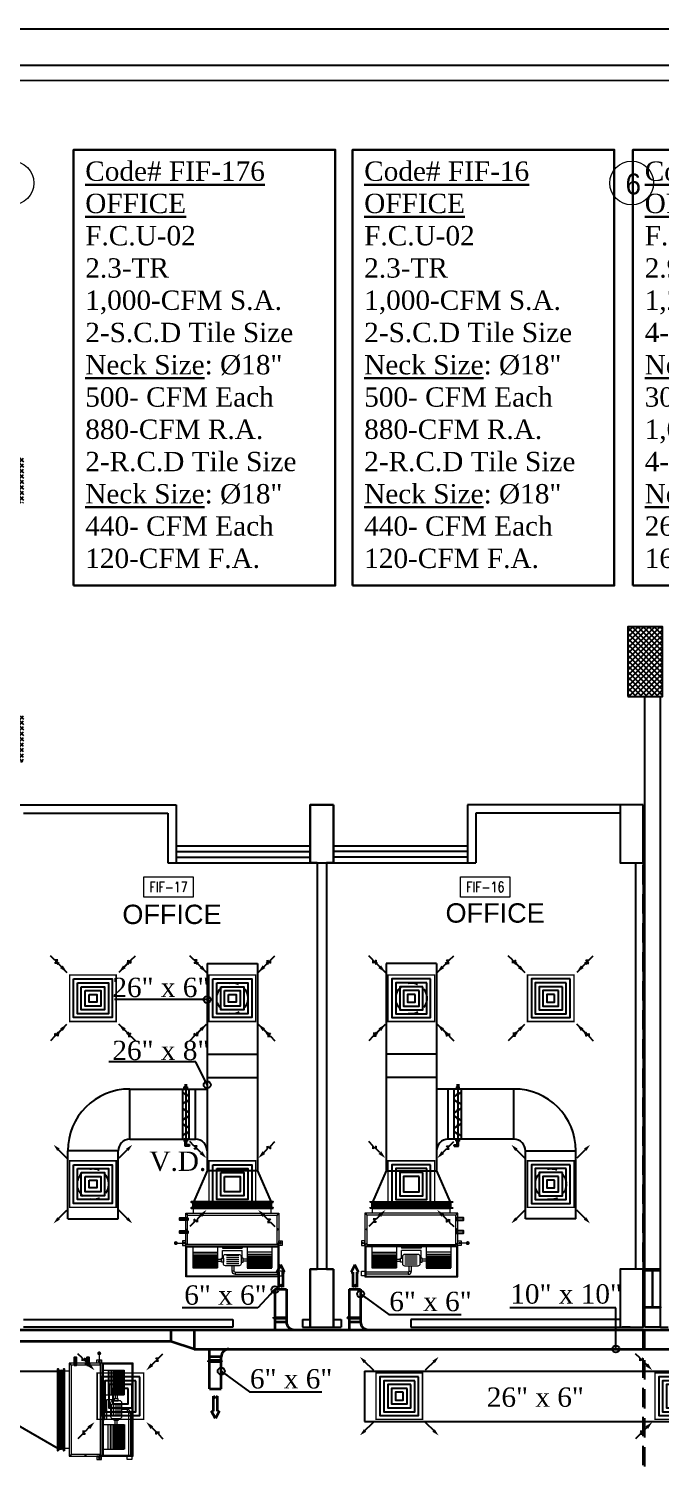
# Model space of a CAD drawing. Extents: x -432 to -365, y -145 to 173.
# Drawn here: x -398.6 to -390.44, y 74.01 to 92.53 of the extents above; entities that cross this region are included whole.
import ezdxf
from ezdxf.enums import TextEntityAlignment as Align

# ---------------------------------------------------------------- set-up
doc = ezdxf.new("R2010")
doc.units = 0
doc.header["$MEASUREMENT"] = 0
for name, pattern in [('DASHDOT', [1, 0.5, -0.25, 0, -0.25]), ('HIDDEN', [0.375, 0.25, -0.125]), ('HIDDEN-Z', [3, 2, -1])]:
    doc.linetypes.add(name, pattern=pattern)
for name, color, linetype in [('01_AC-EQUIP', 206, 'Continuous'), ('03_AC-S.DUCT', 5, 'Continuous'), ('12-AC-FL.CONN.', 2, 'Continuous'), ('A.C.VOLUM DAMPER', 2, 'Continuous'), ('COL', 2, 'Continuous'), ('COLHATCH', 5, 'Continuous'), ('column', 6, 'Continuous'), ('FASEL', 253, 'Continuous'), ('fram', 252, 'Continuous'), ('M-CH-WP-R', 40, 'HIDDEN-Z'), ('M-CH-WP-S', 142, 'Continuous'), ('M-DIFUSER', 195, 'Continuous'), ('M-DUCT-RA', 30, 'Continuous'), ('M-DUCT-SA', 5, 'Continuous'), ('M-EQBMNT', 21, 'Continuous'), ('Ties', 5, 'Continuous'), ('WALL', 4, 'Continuous'), ('WIN', 5, 'Continuous'), ('ZONE TEXT', 73, 'Continuous')]:
    doc.layers.add(name, color=color, linetype=linetype)
for name, color, linetype, lineweight in [('04-AC_F.A.DUCT', 4, 'Continuous', 35), ('A-SYMB-RMNU', 4, 'Continuous', 9), ('AC-TEXT', 15, 'Continuous', 30), ('AXIS-TXT', 171, 'Continuous', 20)]:
    doc.layers.add(name, color=color, linetype=linetype, lineweight=lineweight)
doc.styles.add('AC', font='romans.shx', dxfattribs={"height": 0.2})
doc.styles.add('ARABY', font='sosa.shx')
doc.styles.add('ROMANS-TITLE', font='ROMANS.shx', dxfattribs={"width": 0.8})
doc.dimstyles.new('IHAB', dxfattribs={"dimscale": 0, "dimtxt": 0.15, "dimasz": 0.09, "dimexe": 0.18, "dimexo": 0.0625, "dimgap": 0, "dimtad": 0, "dimtih": 1, "dimtoh": 1, "dimzin": 0, "dimdsep": 46, "dimtxsty": 'ARABY', "dimcen": 0.03, "dimse1": 1, "dimse2": 1, "dimclrd": 36, "dimclrt": 42, "dimadec": 0, "dimazin": 0, "dimtfac": 1, "dimtmove": 1, "dimatfit": 3, "dimldrblk": 'ORIGIN', "dimfxl": 1, "dimtolj": 1, "dimtzin": 0, "dimarcsym": 0})
pattern_1 = [(45, (891.0567, 342.899202), (-0.01347038418, 0.01347038418), []), (45, (891.06568, 342.899202), (-0.01347038418, 0.01347038418), [])]

# ---------------------------------------------------------------- blocks, each defined once
blk = doc.blocks.new('*U254')
at = {"layer": 'M-DIFUSER', "ltscale": 5, "const_width": 18}
blk.add_lwpolyline([(-300, 300), (300, 300), (300, -300), (-300, -300)], close=True, dxfattribs=at)
at = {"layer": 'M-DIFUSER', "color": 21}
for points in [[(250, 250), (-250, 250), (-250, -250), (250, -250)], [(200, 200), (-200, 200), (-200, -200), (200, -200)], [(150, 150), (-150, 150), (-150, -150), (150, -150)], [(100, 100), (-100, 100), (-100, -100), (100, -100)]]:
    blk.add_lwpolyline(points, close=True, dxfattribs=at)
at = {"layer": 'M-DUCT-RA', "color": 30}
for p, q in [((-491, 491), (-549, 549)), ((-491, 455), (-491, 491)), ((-455, 491), (-491, 455)), ((-455, 455), (-455, 491)), ((-406, 406), (-455, 455)), ((406, 406), (455, 455)), ((455, 491), (491, 491)), ((491, 455), (455, 491)), ((455, 455), (491, 455)), ((491, 491), (549, 549)), ((-491, -491), (-549, -549)), ((-491, -455), (-455, -491)), ((-455, -455), (-491, -455)), ((-455, -491), (-491, -491)), ((-406, -406), (-455, -455)), ((406, -406), (455, -455)), ((455, -491), (491, -455)), ((455, -455), (455, -491)), ((491, -455), (491, -491)), ((491, -491), (549, -549))]:
    blk.add_line(p, q, dxfattribs=at)
for points in [[(-389, 424), (-424, 389), (-335, 335)], [(424, 389), (389, 424), (335, 335)], [(-424, -389), (-389, -424), (-335, -335)], [(389, -424), (424, -389), (335, -335)]]:
    blk.add_solid(points, dxfattribs=at)
blk = doc.blocks.new('*U251')
at = {"layer": 'M-DIFUSER', "ltscale": 5, "const_width": 18}
blk.add_lwpolyline([(-300, 300), (300, 300), (300, -300), (-300, -300)], close=True, dxfattribs=at)
at = {"layer": 'M-DIFUSER', "color": 21}
for points in [[(250, 250), (-250, 250), (-250, -250), (250, -250)], [(200, 200), (-200, 200), (-200, -200), (200, -200)], [(150, 150), (-150, 150), (-150, -150), (150, -150)], [(100, 100), (-100, 100), (-100, -100), (100, -100)], [(50, 50), (-50, 50), (-50, -50), (50, -50)]]:
    blk.add_lwpolyline(points, close=True, dxfattribs=at)
at = {"layer": 'M-DUCT-SA', "color": 5, "extrusion": (-5.07059e-20, -1.19855e-17, -1)}
blk.add_line((-461, 461), (-335, 335), dxfattribs=at)
at = {"layer": 'M-DUCT-SA', "color": 5, "extrusion": (-1.19855e-17, 5.07059e-20, -1)}
blk.add_line((461, 461), (335, 335), dxfattribs=at)
at = {"layer": 'M-DUCT-SA', "color": 5, "extrusion": (1.19855e-17, -5.07059e-20, -1)}
blk.add_line((-461, -461), (-335, -335), dxfattribs=at)
at = {"layer": 'M-DUCT-SA', "color": 5, "extrusion": (5.07059e-20, 1.19855e-17, -1)}
blk.add_line((461, -461), (335, -335), dxfattribs=at)
at = {"layer": 'M-DUCT-SA', "color": 5, "extrusion": (-5.07059e-20, -1.19855e-17, -1)}
blk.add_solid([(460, 428), (429, 459), (507, 507)], dxfattribs=at)
at = {"layer": 'M-DUCT-SA', "color": 5, "extrusion": (5.07059e-20, -1.19855e-17, -1)}
blk.add_solid([(-460, 428), (-429, 459), (-507, 507)], dxfattribs=at)
at = {"layer": 'M-DUCT-SA', "color": 5, "extrusion": (1.19855e-17, -5.07059e-20, -1)}
blk.add_solid([(428, -460), (459, -429), (507, -507)], dxfattribs=at)
at = {"layer": 'M-DUCT-SA', "color": 5, "extrusion": (-1.19855e-17, -5.07059e-20, -1)}
blk.add_solid([(-428, -460), (-459, -429), (-507, -507)], dxfattribs=at)
blk = doc.blocks.new('A$C069E27EC')
at = {"layer": '01_AC-EQUIP', "color": 2, "linetype": 'Continuous'}
for p, q in [((0, 0), (0, -130)), ((1, 0.3), (0.5, -1.3)), ((1, 0.3), (1.5, -1.3)), ((2, 0.3), (1.5, -1.3)), ((2, 0.3), (2.5, -1.3)), ((3, 0.3), (2.5, -1.3)), ((3, 0.3), (3.6, -1.3)), ((4.1, 0.3), (3.6, -1.3)), ((4.1, 0.3), (4.6, -1.3)), ((5.1, 0.3), (4.6, -1.3)), ((5.1, 0.3), (5.6, -1.3)), ((6.1, 0.3), (5.6, -1.3)), ((6.1, 0.3), (6.6, -1.3)), ((7.1, 0.3), (6.6, -1.3)), ((7.1, 0.3), (7.6, -1.3)), ((8.1, 0.3), (7.6, -1.3)), ((8.1, 0.3), (8.6, -1.3)), ((9.2, 0.3), (8.6, -1.3)), ((9.2, 0.3), (9.7, -1.3)), ((1.5, -128.7), (1.5, -1.3)), ((2.5, -128.7), (2.5, -1.3)), ((3.6, -128.7), (3.6, -1.3)), ((4.6, -128.7), (4.6, -1.3)), ((5.6, -128.7), (5.6, -1.3)), ((6.6, -128.7), (6.6, -1.3)), ((7.6, -128.7), (7.6, -1.3)), ((8.6, -128.7), (8.6, -1.3)), ((1, -130.3), (0.5, -128.7)), ((1, -130.3), (1.5, -128.7)), ((2, -130.3), (1.5, -128.7)), ((2, -130.3), (2.5, -128.7)), ((3, -130.3), (2.5, -128.7)), ((3, -130.3), (3.6, -128.7)), ((4.1, -130.3), (3.6, -128.7)), ((4.1, -130.3), (4.6, -128.7)), ((5.1, -130.3), (4.6, -128.7)), ((5.1, -130.3), (5.6, -128.7)), ((6.1, -130.3), (5.6, -128.7)), ((6.1, -130.3), (6.6, -128.7)), ((7.1, -130.3), (6.6, -128.7)), ((7.1, -130.3), (7.6, -128.7)), ((8.1, -130.3), (7.6, -128.7)), ((8.1, -130.3), (8.6, -128.7)), ((9.2, -130.3), (8.6, -128.7)), ((9.2, -130.3), (9.7, -128.7))]:
    blk.add_line(p, q, dxfattribs=at)
for points in [[(0, 2.5), (0.5, 2.5), (0.5, -132.5), (0, -132.5)], [(9.7, 2.5), (10.2, 2.5), (10.2, -132.5), (9.7, -132.5)]]:
    blk.add_lwpolyline(points, close=True, dxfattribs=at)
blk = doc.blocks.new('A$C7CD32F90')
at = {"layer": '01_AC-EQUIP', "color": 1, "lineweight": 20}
for p, q in [((0.089, -0.4), (0.089, -0.116)), ((0.408, -0.116), (0.089, -0.116)), ((0.408, -0.117), (0.089, -0.117)), ((0.408, -0.119), (0.089, -0.119)), ((0.408, -0.122), (0.089, -0.122)), ((0.408, -0.125), (0.089, -0.125)), ((0.408, -0.128), (0.089, -0.128)), ((0.408, -0.132), (0.089, -0.132)), ((0.408, -0.136), (0.089, -0.136)), ((0.408, -0.141), (0.089, -0.141)), ((0.408, -0.148), (0.089, -0.148)), ((0.408, -0.155), (0.089, -0.155)), ((0.408, -0.164), (0.089, -0.164)), ((0.408, -0.173), (0.089, -0.173)), ((0.408, -0.183), (0.089, -0.183)), ((0.408, -0.4), (0.408, -0.116)), ((0.683, -0.168), (0.526, -0.168)), ((0.599, -0.074), (0.599, -0.145)), ((0.626, -0.074), (0.599, -0.074)), ((0.626, -0.074), (0.626, -0.145)), ((0.639, -0.035), (1.2, -0.035)), ((0.639, -0.061), (0.639, -0.035)), ((0.639, -0.061), (1.2, -0.061)), ((0.791, -0.4), (0.791, -0.116)), ((0.791, -0.116), (1.11, -0.116)), ((0.791, -0.117), (1.11, -0.117)), ((0.791, -0.119), (1.11, -0.119)), ((0.791, -0.122), (1.11, -0.122)), ((0.791, -0.125), (1.11, -0.125)), ((0.791, -0.128), (1.11, -0.128)), ((0.791, -0.132), (1.11, -0.132)), ((0.791, -0.136), (1.11, -0.136)), ((0.791, -0.141), (1.11, -0.141)), ((0.791, -0.148), (1.11, -0.148)), ((0.791, -0.155), (1.11, -0.155)), ((0.791, -0.164), (1.11, -0.164)), ((0.791, -0.173), (1.11, -0.173)), ((0.791, -0.183), (1.11, -0.183)), ((1.11, -0.4), (1.11, -0.116)), ((0.408, -0.193), (0.089, -0.193)), ((0.408, -0.201), (0.089, -0.201)), ((0.408, -0.209), (0.089, -0.209)), ((0.408, -0.219), (0.089, -0.219)), ((0.408, -0.229), (0.089, -0.229)), ((0.408, -0.239), (0.089, -0.239)), ((0.408, -0.255), (0.089, -0.255)), ((0.408, -0.275), (0.089, -0.275)), ((0.408, -0.295), (0.089, -0.295)), ((0.089, -0.321), (0.408, -0.321)), ((0.408, -0.204), (0.46, -0.204)), ((0.408, -0.231), (0.46, -0.231)), ((0.472, -0.243), (0.472, -0.343)), ((0.472, -0.343), (0.726, -0.343)), ((0.472, -0.37), (0.726, -0.37)), ((0.472, -0.4), (0.472, -0.37)), ((0.683, -0.194), (0.526, -0.194)), ((0.683, -0.221), (0.526, -0.221)), ((0.683, -0.248), (0.526, -0.248)), ((0.683, -0.274), (0.526, -0.274)), ((0.726, -0.243), (0.726, -0.343)), ((0.726, -0.4), (0.726, -0.37)), ((0.791, -0.204), (0.739, -0.204)), ((0.791, -0.231), (0.739, -0.231)), ((0.791, -0.193), (1.11, -0.193)), ((0.791, -0.201), (1.11, -0.201)), ((0.791, -0.209), (1.11, -0.209)), ((0.791, -0.219), (1.11, -0.219)), ((0.791, -0.229), (1.11, -0.229)), ((0.791, -0.239), (1.11, -0.239)), ((0.791, -0.255), (1.11, -0.255)), ((0.791, -0.275), (1.11, -0.275)), ((0.791, -0.295), (1.11, -0.295)), ((1.11, -0.321), (0.791, -0.321)), ((0.022, -0.425), (0.001, -0.425)), ((0.011, -0.418), (0.011, -0.432)), ((1.178, -0.425), (1.199, -0.425)), ((1.189, -0.418), (1.189, -0.432)), ((0.022, -0.615), (0.001, -0.615)), ((0.011, -0.608), (0.011, -0.622)), ((1.178, -0.615), (1.199, -0.615)), ((1.189, -0.608), (1.189, -0.622)), ((0.022, -0.81), (0.001, -0.81)), ((0.011, -0.803), (0.011, -0.817)), ((0.1, -0.824), (0.1, -0.89)), ((1.1, -0.824), (1.1, -0.89)), ((1.178, -0.81), (1.199, -0.81)), ((1.189, -0.803), (1.189, -0.817))]:
    blk.add_line(p, q, dxfattribs=at)
at = {"layer": '01_AC-EQUIP', "color": 1, "linetype": 'DASHDOT', "lineweight": 20}
for p, q in [((0.408, -0.193), (0.089, -0.193)), ((0.791, -0.193), (1.11, -0.193))]:
    blk.add_line(p, q, dxfattribs=at)
at = {"layer": '01_AC-EQUIP', "color": 4, "lineweight": 20}
blk.add_line((-0.128, -0.438), (-0.023, -0.438), dxfattribs=at)
at = {"layer": '01_AC-EQUIP', "color": 1, "lineweight": 20}
for points in [[(0, -0.4), (1.2, -0.4), (1.2, 0), (0, 0)], [(0.012, -0.388), (1.188, -0.388), (1.188, -0.012), (0.012, -0.012)], [(1.244, -0.076), (1.2, -0.076), (1.2, -0.016), (1.244, -0.016)], [(0.485, -0.193), (0.46, -0.193), (0.46, -0.243), (0.485, -0.243)], [(0.714, -0.193), (0.739, -0.193), (0.739, -0.243), (0.714, -0.243)], [(-0.044, -0.407), (0, -0.407), (0, -0.467), (-0.044, -0.467)], [(1.2, -0.4), (0, -0.4), (0, -0.824), (1.2, -0.824)], [(1.175, -0.42), (0.024, -0.42), (0.024, -0.8), (1.175, -0.8)], [(1.244, -0.407), (1.2, -0.407), (1.2, -0.467), (1.244, -0.467)]]:
    blk.add_lwpolyline(points, close=True, dxfattribs=at)
blk.add_lwpolyline([(0.687, -0.145), (0.511, -0.145, 0.414214), (0.485, -0.171), (0.485, -0.264, 0.414214), (0.511, -0.291), (0.687, -0.291, 0.414214), (0.714, -0.264), (0.714, -0.171, 0.414214)], format="xyb", close=True, dxfattribs=at)
at = {"layer": '01_AC-EQUIP', "color": 4, "lineweight": 20, "const_width": 0.0252}
blk.add_lwpolyline([(-0.126, -0.45, 1), (-0.131, -0.425, 1)], format="xyb", close=True, dxfattribs=at)
at = {"layer": '01_AC-EQUIP', "color": 1, "lineweight": 20}
for centre in [(-0.023, -0.438), (1.223, -0.438)]:
    blk.add_circle(centre, 0.00932, dxfattribs=at)
for radius in [0.0399, 0.0133]:
    blk.add_arc((0.639, -0.074), radius, 90.0006, 180.0006, dxfattribs=at)
at = {"layer": '01_AC-EQUIP', "color": 1, "lineweight": 20, "extrusion": (0, 0, -1)}
for centre, major_axis, start_param, end_param in [((0.011, -0.425), (-0.00827, 0), -1.570796, 4.712389), ((0.011, -0.425), (-0.0047, 0), 3.141593, 9.424778), ((0.011, -0.615), (-0.00827, 0), -1.570796, 4.712389), ((0.011, -0.615), (-0.0047, 0), 3.141593, 9.424778), ((0.011, -0.81), (-0.00827, 0), -1.570796, 4.712389), ((0.011, -0.81), (-0.0047, 0), 3.141593, 9.424778)]:
    blk.add_ellipse(centre, major_axis=major_axis, ratio=0.646018, start_param=start_param, end_param=end_param, dxfattribs=at)
at = {"layer": '01_AC-EQUIP', "color": 1, "lineweight": 20}
for centre, major_axis, start_param, end_param in [((1.189, -0.425), (0.00827, 0), -1.570796, 4.712389), ((1.189, -0.425), (0.0047, 0), 3.141593, 9.424778), ((1.189, -0.615), (0.00827, 0), -1.570796, 4.712389), ((1.189, -0.615), (0.0047, 0), 3.141593, 9.424778), ((1.189, -0.81), (0.00827, 0), -1.570796, 4.712389), ((1.189, -0.81), (0.0047, 0), 3.141593, 9.424778)]:
    blk.add_ellipse(centre, major_axis=major_axis, ratio=0.646018, start_param=start_param, end_param=end_param, dxfattribs=at)
at = {"layer": 'M-CH-WP-R', "color": 6, "linetype": 'ByBlock', "ltscale": 1.5}
blk.add_lwpolyline([(0.025, -0.762), (0.025, -0.732), (-0.075, -0.732), (-0.075, -0.762)], close=True, dxfattribs=at)
at = {"layer": 'M-CH-WP-S', "color": 5, "linetype": 'ByBlock', "ltscale": 1.5}
blk.add_lwpolyline([(0.025, -0.597), (0.025, -0.567), (-0.075, -0.567), (-0.075, -0.597)], close=True, dxfattribs=at)
at = {"layer": 'M-EQBMNT', "color": 21, "linetype": 'ByBlock', "ltscale": 1.5}
for p, q in [((0.408, -0.116), (0.089, -0.116)), ((0.791, -0.116), (1.11, -0.116))]:
    blk.add_line(p, q, dxfattribs=at)
at = {"layer": '01_AC-EQUIP', "color": 1, "lineweight": 20, "xscale": 0.00784765227677817, "yscale": 0.00784765227677817, "zscale": 0.00784765227677817, "rotation": 270}
blk.add_blockref('A$C069E27EC', (1.11, -0.89), dxfattribs=at)
blk = doc.blocks.new('A$C180A56EA')
at = {"layer": 'A.C.VOLUM DAMPER'}
h = blk.add_hatch(dxfattribs=at)
h.set_pattern_fill('ANSI31', color=256, scale=0.001, style=0)
h.set_pattern_definition([(45, (129.5106855, -230.48025158), (-8.838834765e-05, 8.838834765e-05), [])])
h.paths.add_polyline_path([(0.0459, 0.0039), (0.0459, 0.0065), (0.0401, 0.0065), (0.0401, -0.0027), (0.0459, -0.0027), (0.0459, 0), (0.0603, 0), (0.0603, 0.0128), (0.057, 0.0128), (0.057, 0.0039)])
for p, q in [((-0.1242, 0.0032), (-0.1161, 0.0032)), ((-0.1161, 0.0004), (-0.119, 0.0032)), ((-0.1185, 0), (-0.1161, 0.0024)), ((-0.1161, 0.0015), (-0.1179, 0.0032)), ((-0.1174, 0), (-0.1161, 0.0013)), ((-0.1161, 0.0026), (-0.1168, 0.0032)), ((-0.1163, 0), (-0.1161, 0.0001)), ((-0.1161, 0.0001), (-0.1104, 0.0058)), ((-0.1161, 0.0013), (-0.1116, 0.0058)), ((-0.1161, 0.0024), (-0.1127, 0.0058)), ((-0.1161, -0.0026), (-0.1161, 0.0058)), ((-0.1161, 0.0035), (-0.1138, 0.0058)), ((-0.1161, 0.0058), (-0.1099, 0.0058)), ((-0.1161, 0.0057), (-0.116, 0.0058)), ((-0.1161, 0.0046), (-0.1149, 0.0058)), ((-0.1161, -0.001), (-0.1099, 0.0053)), ((-0.1099, -0.0014), (-0.1161, 0.0048)), ((-0.1161, -0.0021), (-0.1099, 0.0042)), ((-0.1099, -0.0026), (-0.1161, 0.0037)), ((-0.1109, -0.0026), (-0.1161, 0.0026)), ((-0.112, -0.0026), (-0.1161, 0.0015)), ((-0.1131, -0.0026), (-0.1161, 0.0004)), ((-0.1099, -0.0003), (-0.116, 0.0058)), ((-0.1156, -0.0026), (-0.1099, 0.0031)), ((-0.1099, 0.0008), (-0.1149, 0.0058)), ((-0.1145, -0.0026), (-0.1099, 0.002)), ((-0.1099, 0.0019), (-0.1138, 0.0058)), ((-0.1134, -0.0026), (-0.1099, 0.0009)), ((-0.1128, 0.0019), (0.0401, 0.0019)), ((-0.1099, 0.003), (-0.1127, 0.0058)), ((-0.1099, 0.0041), (-0.1116, 0.0058)), ((-0.1099, 0.0052), (-0.1105, 0.0058)), ((0.0401, 0.0121), (-0.1099, 0.0121)), ((-0.0882, 0.0113), (-0.0994, -0.0075)), ((-0.0768, 0.0113), (-0.0656, -0.0075)), ((-0.0402, 0.0113), (-0.0514, -0.0075)), ((-0.0284, 0.0113), (-0.0173, -0.0075)), ((0.0056, 0.0113), (-0.0056, -0.0075)), ((0.0174, 0.0113), (0.0286, -0.0075)), ((0.0459, 0.0065), (0.0401, 0.0065)), ((0.0401, 0.0065), (0.0401, -0.0027)), ((0.0459, 0.0039), (0.0459, 0.0065)), ((0.057, 0.0039), (0.0459, 0.0039)), ((0.0603, 0.0128), (0.057, 0.0128)), ((0.057, 0.0128), (0.057, 0.0039)), ((0.0603, 0.0128), (0.0603, 0)), ((-0.1242, 0), (-0.1161, 0)), ((-0.1142, -0.0026), (-0.1161, -0.0007)), ((-0.1153, -0.0026), (-0.1161, -0.0018)), ((-0.1099, -0.0026), (-0.1161, -0.0026)), ((-0.1123, -0.0026), (-0.1099, -0.0003)), ((-0.1111, -0.0026), (-0.1099, -0.0014)), ((-0.11, -0.0026), (-0.1099, -0.0025)), ((-0.1099, -0.0083), (0.0401, -0.0083)), ((0.0401, -0.0027), (0.0459, -0.0027)), ((0.0603, 0), (0.0459, 0)), ((0.0459, -0.0027), (0.0459, 0))]:
    blk.add_line(p, q, dxfattribs=at)
at = {"layer": 'A.C.VOLUM DAMPER', "extrusion": (0, 0, -1)}
for centre, major_axis, start_param, end_param in [((-0.0938, 0.0019), (0.00135, 0.00135), 3.926991, 7.068583), ((-0.0938, 0.0019), (-0.00135, 0.00135), 2.356195, 5.497787), ((-0.0712, 0.0019), (0.00135, 0.00135), 3.926991, 7.068583), ((-0.0712, 0.0019), (-0.00135, 0.00135), 2.356195, 5.497787), ((-0.0458, 0.0019), (0.00135, 0.00135), 3.926991, 7.068583), ((-0.0458, 0.0019), (-0.00135, 0.00135), 2.356195, 5.497787), ((-0.0228, 0.0019), (0.00135, 0.00135), 3.926991, 7.068583), ((-0.0228, 0.0019), (-0.00135, 0.00135), 2.356194, 5.497787), ((0, 0.0019), (0.00135, 0.00135), 3.926991, 7.068583), ((0, 0.0019), (0.00135, 0.00135), 0.785398, 3.926991), ((0.023, 0.0019), (0.00135, 0.00135), 3.926991, 7.068583), ((0.023, 0.0019), (-0.00135, 0.00135), 2.356195, 5.497787)]:
    blk.add_ellipse(centre, major_axis=major_axis, ratio=1, start_param=start_param, end_param=end_param, dxfattribs=at)
blk = doc.blocks.new('A$C4397250F')
at = {"layer": '04-AC_F.A.DUCT'}
for p, q in [((0, 0), (-0.0241, -0.0482)), ((-0.0241, -0.0482), (-0.0132, -0.0482)), ((-0.0132, -0.0482), (-0.0132, -0.1443)), ((0.0241, -0.0482), (0, 0)), ((0.0132, -0.0482), (0.0241, -0.0482)), ((0.0132, -0.0482), (0.0132, -0.1443)), ((0, -0.1288), (-0.0132, -0.1443)), ((0.0132, -0.1443), (0, -0.1288))]:
    blk.add_line(p, q, dxfattribs=at)
blk = doc.blocks.new('A-ROOM')
at = {"layer": 'A-SYMB-RMNU'}
blk.add_lwpolyline([(-425, 175), (425, 175), (425, -175), (-425, -175)], close=True, dxfattribs=at)
at = {"layer": 'A-SYMB-RMNU', "style": 'ROMANS-TITLE', "width": 0.8}
blk.add_attdef('ROOM-NO', text='', height=175, dxfattribs=at).set_placement((0, 0), align=Align.MIDDLE)

msp = doc.modelspace()

# ---------------------------------------------------------------- hatches: boundary and pattern name
at = {"layer": 'COLHATCH', "linetype": 'Continuous'}
h = msp.add_hatch(dxfattribs=at)
h.set_pattern_fill('_USER', color=252, scale=0.05, angle=45, style=0, double=1, pattern_type=0)
h.set_pattern_definition([(45, (-202.924395, -132.77691), (-0.035355339, 0.035355339), []), (135, (-202.924395, -132.77691), (-0.035355339, -0.035355339), [])])
h.paths.add_polyline_path([(-382.484, 84.803), (-382.784, 84.803), (-382.784, 83.903), (-382.484, 83.903)])
h.paths.add_polyline_path([(-380.484, 84.803), (-381.284, 84.803), (-381.284, 84.503), (-380.484, 84.503)])
h.paths.add_polyline_path([(-380.684, 79.223), (-381.484, 79.223), (-381.484, 78.923), (-380.684, 78.923)])
h.paths.add_polyline_path([(-378.134, 79.223), (-378.934, 79.223), (-378.934, 78.923), (-378.134, 78.923)])
h.paths.add_polyline_path([(-378.534, 82.803), (-378.834, 82.803), (-378.834, 82.203), (-378.534, 82.203)])
h.paths.add_polyline_path([(-380.392, 67.953), (-381.492, 67.953), (-381.492, 67.653), (-380.639, 67.653, -0.011587), (-380.655, 66.967), (-380.405, 66.957, 0.01656)])
h.paths.add_polyline_path([(-380.586, 65.223), (-380.84, 65.223, -0.040808), (-381.428, 62.884), (-381.192, 62.803, 0.04151)])
h.paths.add_polyline_path([(-382.484, 65.823), (-382.784, 65.823), (-382.784, 64.923), (-382.484, 64.923)])
h.paths.add_polyline_path([(-386.614, 65.823), (-387.014, 65.823), (-387.014, 64.923), (-386.614, 64.923)])
h.paths.add_polyline_path([(-390.414, 65.823), (-390.864, 65.823), (-390.864, 64.923), (-390.414, 64.923)])
h.paths.add_polyline_path([(-390.664, 64.003), (-390.964, 64.003), (-390.964, 63.103), (-390.664, 63.103)])
h.paths.add_polyline_path([(-398.664, 65.823), (-398.964, 65.823), (-398.964, 64.923), (-398.664, 64.923)])
h.paths.add_polyline_path([(-398.664, 64.003), (-398.964, 64.003), (-398.964, 63.103), (-398.664, 63.103)])
h.paths.add_polyline_path([(-398.664, 83.653), (-398.964, 83.653), (-398.964, 83.053), (-398.664, 83.053)])
h.paths.add_polyline_path([(-390.414, 84.803), (-390.864, 84.803), (-390.864, 83.903), (-390.414, 83.903)])
h.paths.add_polyline_path([(-398.664, 87.003), (-398.964, 87.003), (-398.964, 86.403), (-398.664, 86.403)])
h.paths.add_polyline_path([(-400.014, 84.803), (-405.714, 84.803), (-405.714, 83.053), (-405.414, 83.053), (-405.414, 84.503), (-400.314, 84.503), (-400.314, 83.053), (-400.014, 83.053)])
h.paths.add_polyline_path([(-405.414, 87.003), (-405.714, 87.003), (-405.714, 86.403), (-405.414, 86.403)])
h.paths.add_polyline_path([(-414.764, 84.803), (-415.214, 84.803), (-415.214, 83.903), (-414.764, 83.903)])
h.paths.add_polyline_path([(-418.564, 84.803), (-418.964, 84.803), (-418.964, 83.903), (-418.564, 83.903)])
h.paths.add_polyline_path([(-422.844, 84.803), (-423.144, 84.803), (-423.144, 83.903), (-422.844, 83.903)])
h.paths.add_polyline_path([(-424.344, 84.803), (-425.144, 84.803), (-425.144, 84.503), (-424.344, 84.503)])
h.paths.add_polyline_path([(-426.794, 82.803), (-427.094, 82.803), (-427.094, 82.203), (-426.794, 82.203)])
h.paths.add_polyline_path([(-424.144, 79.223), (-424.944, 79.223), (-424.944, 78.923), (-424.144, 78.923)])
h.paths.add_polyline_path([(-426.694, 79.223), (-427.494, 79.223), (-427.494, 78.923), (-426.694, 78.923)])
h.paths.add_polyline_path([(-426.694, 74.223), (-427.494, 74.223), (-427.494, 73.923), (-426.694, 73.923)])
h.paths.add_polyline_path([(-424.144, 74.173), (-425.044, 74.173), (-425.044, 73.923), (-424.144, 73.923)])
h.paths.add_polyline_path([(-424.137, 67.953), (-425.237, 67.953, 0.01656), (-425.224, 66.957), (-424.974, 66.967, -0.011587), (-424.99, 67.653), (-424.137, 67.653)])
h.paths.add_polyline_path([(-424.789, 65.223), (-425.042, 65.223, 0.04151), (-424.437, 62.803), (-424.2, 62.884, -0.040808)])
h.paths.add_polyline_path([(-422.844, 65.823), (-423.144, 65.823), (-423.144, 64.923), (-422.844, 64.923)])
h.paths.add_polyline_path([(-418.614, 65.823), (-419.014, 65.823), (-419.014, 64.923), (-418.614, 64.923)])
h.paths.add_polyline_path([(-414.764, 65.823), (-415.214, 65.823), (-415.214, 64.923), (-414.764, 64.923)])
h.paths.add_polyline_path([(-414.664, 64.003), (-414.964, 64.003), (-414.964, 63.103), (-414.664, 63.103)])
h.paths.add_polyline_path([(-406.664, 65.823), (-406.964, 65.823), (-406.964, 64.923), (-406.664, 64.923)])
h.paths.add_polyline_path([(-406.664, 64.003), (-406.964, 64.003), (-406.964, 63.103), (-406.664, 63.103)])
at = {"layer": 'Ties'}
h = msp.add_hatch(dxfattribs=at)
h.set_pattern_fill('ANSI32', color=256, scale=0.002, style=0)
h.set_pattern_definition(pattern_1)
h.paths.add_polyline_path([(-390.444, 76.503), (-390.644, 76.503), (-390.644, 76.487), (-390.444, 76.487)])
h = msp.add_hatch(dxfattribs=at)
h.set_pattern_fill('ANSI32', color=256, scale=0.002, style=0)
h.set_pattern_definition(pattern_1)
h.paths.add_polyline_path([(-390.539, 76.487), (-390.549, 76.487), (-390.549, 76.019), (-390.539, 76.019)])
h = msp.add_hatch(dxfattribs=at)
h.set_pattern_fill('ANSI32', color=256, scale=0.002, style=0)
h.set_pattern_definition(pattern_1)
h.paths.add_polyline_path([(-390.444, 76.019), (-390.644, 76.019), (-390.644, 76.003), (-390.444, 76.003)])

# ---------------------------------------------------------------- linework, layer by layer
at = {"layer": '03_AC-S.DUCT', "linetype": 'Continuous'}
for p, q in [((-396.294, 80.453), (-396.294, 77.773)), ((-396.294, 80.453), (-395.644, 80.453)), ((-395.644, 80.453), (-395.644, 77.773)), ((-393.984, 80.453), (-393.984, 77.773)), ((-393.334, 80.453), (-393.984, 80.453)), ((-393.334, 80.453), (-393.334, 77.773)), ((-396.294, 79.281), (-395.644, 79.281)), ((-393.334, 79.281), (-393.984, 79.281)), ((-396.294, 78.981), (-395.644, 78.981)), ((-393.334, 78.981), (-393.984, 78.981)), ((-397.294, 78.831), (-396.294, 78.831)), ((-397.294, 78.181), (-397.294, 78.831)), ((-396.444, 78.181), (-396.444, 78.831)), ((-392.334, 78.831), (-393.334, 78.831)), ((-393.184, 78.181), (-393.184, 78.831)), ((-392.334, 78.181), (-392.334, 78.831)), ((-397.294, 78.181), (-396.444, 78.181)), ((-392.334, 78.181), (-393.184, 78.181)), ((-398.094, 77.153), (-398.094, 78.031)), ((-397.444, 78.031), (-398.094, 78.031)), ((-397.444, 77.153), (-397.444, 78.031)), ((-392.184, 77.153), (-392.184, 78.031)), ((-392.184, 78.031), (-391.534, 78.031)), ((-391.534, 77.153), (-391.534, 78.031)), ((-396.294, 77.773), (-396.469, 77.369)), ((-395.644, 77.773), (-396.294, 77.773)), ((-395.644, 77.773), (-395.469, 77.369)), ((-393.984, 77.773), (-394.159, 77.369)), ((-393.984, 77.773), (-393.334, 77.773)), ((-393.334, 77.773), (-393.159, 77.369)), ((-398.094, 77.153), (-397.444, 77.153)), ((-391.534, 77.153), (-392.184, 77.153)), ((-408.664, 75.188), (-398.216, 75.188)), ((-394.264, 75.188), (-383.816, 75.188)), ((-394.264, 75.188), (-394.264, 74.538)), ((-398.82, 74.538), (-398.216, 74.188)), ((-394.264, 74.538), (-384.42, 74.538))]:
    msp.add_line(p, q, dxfattribs=at)
for centre, radius, start, end in [((-397.294, 78.031), 0.8, 90, 180), ((-392.334, 78.031), 0.8, 360, 90), ((-397.294, 78.031), 0.15, 90, 180), ((-396.444, 78.031), 0.15, 0, 90), ((-393.184, 78.031), 0.15, 90, 180), ((-392.334, 78.031), 0.15, 360, 90)]:
    msp.add_arc(centre, radius, start, end, dxfattribs=at)
at = {"layer": '04-AC_F.A.DUCT', "linetype": 'Continuous'}
for p, q in [((-395.42, 76.246), (-395.42, 75.721)), ((-395.42, 76.246), (-395.27, 76.246)), ((-395.27, 76.246), (-395.27, 75.821)), ((-394.463, 76.246), (-394.463, 75.721)), ((-394.463, 76.246), (-394.313, 76.246)), ((-394.313, 76.246), (-394.313, 75.821)), ((-395.27, 75.821), (-395.42, 75.821)), ((-394.313, 75.821), (-394.463, 75.821)), ((-399.438, 75.721), (-382.125, 75.721)), ((-396.763, 75.571), (-399.438, 75.571)), ((-396.763, 75.721), (-396.763, 75.571)), ((-396.463, 75.471), (-396.763, 75.571)), ((-396.463, 75.721), (-396.463, 75.471)), ((-396.463, 75.471), (-387.774, 75.471)), ((-396.263, 74.956), (-396.263, 75.471)), ((-396.113, 75.371), (-396.263, 75.371)), ((-396.113, 74.956), (-396.113, 75.371)), ((-396.263, 74.956), (-396.113, 74.956))]:
    msp.add_line(p, q, dxfattribs=at)
for centre, start, end in [((-395.17, 75.821), 180, 270), ((-394.213, 75.821), 180, 270), ((-396.013, 75.371), 90, 180)]:
    msp.add_arc(centre, 0.1, start, end, dxfattribs=at)
at = {"layer": '12-AC-FL.CONN.', "linetype": 'HIDDEN', "ltscale": 0.5}
for centre in [(-395.969, 80.003), (-393.659, 80.003), (-397.769, 77.603), (-391.859, 77.603)]:
    msp.add_circle(centre, 0.2, dxfattribs=at)
at = {"layer": 'AC-TEXT', "color": 34, "linetype": 'Continuous'}
for points in [[(-398.019, 85.334), (-394.641, 85.334), (-394.641, 90.964), (-398.019, 90.964)], [(-394.418, 85.334), (-391.04, 85.334), (-391.04, 90.964), (-394.418, 90.964)], [(-390.797, 85.334), (-387.418, 85.334), (-387.418, 90.964), (-390.797, 90.964)]]:
    msp.add_lwpolyline(points, close=True, dxfattribs=at)
at = {"layer": 'AXIS-TXT'}
for centre in [(-398.814, 90.534), (-390.814, 90.534)]:
    msp.add_circle(centre, 0.282, dxfattribs=at)
at = {"layer": 'COL', "linetype": 'Continuous'}
for points in [[(-394.664, 82.503), (-394.964, 82.503), (-394.964, 81.753), (-394.664, 81.753)], [(-390.664, 82.503), (-390.964, 82.503), (-390.964, 81.753), (-390.664, 81.753)], [(-394.664, 76.503), (-394.964, 76.503), (-394.964, 75.753), (-394.664, 75.753)], [(-390.664, 76.503), (-390.964, 76.503), (-390.964, 75.753), (-390.664, 75.753)]]:
    msp.add_lwpolyline(points, close=True, dxfattribs=at)
at = {"layer": 'column', "color": 252}
msp.add_lwpolyline([(-390.864, 83.903), (-390.414, 83.903), (-390.414, 84.803), (-390.864, 84.803)], close=True, dxfattribs=at)
at = {"layer": 'FASEL', "linetype": 'HIDDEN'}
for points in [[(-398.664, 67.753), (-394.964, 67.753), (-394.964, 67.223), (-394.664, 67.223), (-394.664, 67.753), (-390.964, 67.753), (-390.964, 67.223), (-390.664, 67.223), (-390.664, 82.503)], [(-398.644, 67.733), (-394.984, 67.733), (-394.984, 67.203), (-394.644, 67.203), (-394.644, 67.733), (-390.984, 67.733), (-390.984, 67.203), (-390.644, 67.203), (-390.644, 81.973)]]:
    msp.add_lwpolyline(points, dxfattribs=at)
at = {"layer": 'fram'}
msp.add_line((-367.003, 92.051), (-431.049, 92.051), dxfattribs=at)
for points in [[(-431.526, 92.528), (-366.526, 92.528), (-366.526, 54.528), (-431.526, 54.528)], [(-374.58, 92.051), (-431.049, 92.051), (-431.049, 55.005), (-374.58, 55.005)]]:
    msp.add_lwpolyline(points, close=True, dxfattribs=at)
at = {"layer": 'Ties'}
for points in [[(-390.644, 76.487), (-390.444, 76.487), (-390.444, 76.503), (-390.644, 76.503)], [(-390.644, 76.019), (-390.444, 76.019), (-390.444, 76.003), (-390.644, 76.003)]]:
    msp.add_lwpolyline(points, close=True, dxfattribs=at)
for points in [[(-390.549, 76.487), (-390.549, 76.019)], [(-390.539, 76.019), (-390.539, 76.487)]]:
    msp.add_lwpolyline(points, dxfattribs=at)
at = {"layer": 'WALL', "color": 252, "linetype": 'Continuous'}
for p, q in [((-390.864, 84.803), (-390.864, 83.903)), ((-390.414, 84.803), (-390.864, 84.803)), ((-390.864, 83.903), (-390.644, 83.903)), ((-390.644, 75.753), (-390.644, 83.903)), ((-390.444, 75.753), (-390.444, 83.903)), ((-398.964, 82.503), (-396.694, 82.503)), ((-396.694, 82.503), (-396.694, 81.753)), ((-394.964, 81.753), (-394.964, 82.503)), ((-394.964, 82.503), (-394.664, 82.503)), ((-394.664, 82.503), (-394.664, 81.753)), ((-392.934, 82.503), (-392.934, 81.753)), ((-390.664, 82.503), (-392.934, 82.503)), ((-390.664, 82.503), (-390.664, 75.753)), ((-398.664, 82.393), (-396.804, 82.393)), ((-396.804, 82.393), (-396.804, 81.753)), ((-392.824, 82.393), (-392.824, 81.753)), ((-390.964, 82.393), (-392.824, 82.393)), ((-390.964, 82.393), (-390.964, 81.753)), ((-396.804, 81.753), (-396.694, 81.753)), ((-394.874, 81.753), (-394.964, 81.753)), ((-394.874, 81.753), (-394.874, 76.503)), ((-394.754, 81.753), (-394.754, 76.503)), ((-394.664, 81.753), (-394.754, 81.753)), ((-392.934, 81.753), (-392.824, 81.753)), ((-390.964, 81.753), (-390.764, 81.753)), ((-390.764, 81.753), (-390.764, 76.503)), ((-394.964, 75.753), (-394.964, 76.503)), ((-394.964, 76.503), (-394.874, 76.503)), ((-394.754, 76.503), (-394.664, 76.503)), ((-394.664, 76.503), (-394.664, 75.753)), ((-390.764, 76.503), (-390.964, 76.503)), ((-390.964, 76.503), (-390.964, 75.753)), ((-394.964, 75.753), (-394.664, 75.753)), ((-390.964, 75.753), (-390.664, 75.753)), ((-390.835, 75.753), (-390.935, 75.753)), ((-390.444, 75.753), (-390.644, 75.753))]:
    msp.add_line(p, q, dxfattribs=at)
msp.add_lwpolyline([(-374.772, 91.859, 0.0192, 0.0192, 0), (-430.857, 91.859, 0.0192, 0.0192, 0), (-430.857, 55.197, 0.0192, 0.0192, 0), (-374.772, 55.197, 0.0192, 0.0192, 0)], format="xyseb", close=True, dxfattribs=at)
at = {"layer": 'WIN', "color": 252}
for p, q in [((-396.694, 81.973), (-394.964, 81.973)), ((-396.694, 81.898), (-394.964, 81.898)), ((-394.664, 81.973), (-392.934, 81.973)), ((-392.934, 81.898), (-394.664, 81.898)), ((-396.694, 81.828), (-394.964, 81.828)), ((-396.694, 81.753), (-394.964, 81.753)), ((-392.934, 81.828), (-394.664, 81.828)), ((-394.664, 81.753), (-392.934, 81.753)), ((-398.664, 75.853), (-395.964, 75.853)), ((-395.964, 75.753), (-398.664, 75.753)), ((-395.964, 75.853), (-395.964, 75.753)), ((-395.064, 75.853), (-395.064, 75.753)), ((-395.064, 75.853), (-394.964, 75.853)), ((-395.064, 75.753), (-394.964, 75.753)), ((-394.664, 75.853), (-394.564, 75.853)), ((-394.664, 75.753), (-394.564, 75.753)), ((-394.564, 75.853), (-394.564, 75.753)), ((-393.664, 75.853), (-393.664, 75.753)), ((-390.964, 75.853), (-393.664, 75.853)), ((-393.664, 75.753), (-390.964, 75.753)), ((-390.444, 75.753), (-390.344, 75.753))]:
    msp.add_line(p, q, dxfattribs=at)

# ---------------------------------------------------------------- block references
at = {"layer": '01_AC-EQUIP', "xscale": -1, "rotation": 180}
msp.add_blockref('A$C7CD32F90', (-396.57, 76.403), dxfattribs=at)
at = {"layer": '01_AC-EQUIP'}
for p, rotation in [((-393.059, 76.403), 180), ((-397.25, 75.288), 270.0000000000782)]:
    msp.add_blockref('A$C7CD32F90', p, dxfattribs=dict(at, rotation=rotation))
at = {"layer": '04-AC_F.A.DUCT', "xscale": 2, "yscale": 2, "zscale": 2}
for p in [(-395.345, 76.561), (-394.388, 76.561)]:
    msp.add_blockref('A$C4397250F', p, dxfattribs=at)
at = {"layer": '04-AC_F.A.DUCT', "xscale": -2, "yscale": 2, "zscale": 2, "rotation": 180}
msp.add_blockref('A$C4397250F', (-396.188, 74.574), dxfattribs=at)
at = {"layer": 'A-SYMB-RMNU', "xscale": 0.0007500000000391083, "yscale": 0.0007500000000106866, "zscale": 0.00075}
for p, values in [((-396.793, 81.441), {'ROOM-NO': 'FIF-17'}), ((-392.704, 81.44), {'ROOM-NO': 'FIF-16'})]:
    msp.add_blockref('A-ROOM', p, dxfattribs=at).add_auto_attribs(values)
at = {"layer": 'A.C.VOLUM DAMPER'}
for p, xscale, yscale, zscale, rotation in [((-396.578, 78.355), 4.333333319462781, 4.333333319462781, 4.333333319462824, 270), ((-393.051, 78.355), -4.333333319462781, 4.333333319462781, 4.333333319462824, 90), ((-396.223, 75.319), 1.000001061474904, 1.000001061474904, 1.000001061514839, 180)]:
    msp.add_blockref('A$C180A56EA', p, dxfattribs=dict(at, xscale=xscale, yscale=yscale, zscale=zscale, rotation=rotation))
at = {"layer": 'A.C.VOLUM DAMPER', "xscale": -1.000001061474904, "yscale": 1.000001061474904, "zscale": 1.000001061514839}
for p in [(-395.379, 75.872), (-394.423, 75.872)]:
    msp.add_blockref('A$C180A56EA', p, dxfattribs=at)
at = {"layer": 'M-DIFUSER', "color": 21, "yscale": 0.001000000000004775, "zscale": 0.001}
for name, p, xscale in [('*U254', (-397.769, 80.003), -0.0009999999999763531), ('*U254', (-397.769, 80.003), -0.0009999999999763531), ('*U251', (-397.769, 80.003), -0.0009999999999763531), ('*U254', (-395.969, 80.003), -0.0009999999999763531), ('*U251', (-395.969, 80.003), -0.0009999999999763531), ('*U251', (-395.969, 80.003), -0.0009999999999763531), ('*U254', (-393.659, 80.003), 0.0009999999999763531), ('*U254', (-393.659, 80.003), 0.0009999999999763531), ('*U251', (-393.659, 80.003), 0.0009999999999763531), ('*U251', (-393.659, 80.003), 0.0009999999999763531), ('*U254', (-391.859, 80.003), 0.0009999999999763531), ('*U254', (-391.859, 80.003), 0.0009999999999763531), ('*U251', (-391.859, 80.003), 0.0009999999999763531), ('*U251', (-391.859, 80.003), 0.0009999999999763531), ('*U254', (-395.969, 77.603), -0.0009999999999763531), ('*U254', (-395.969, 77.603), -0.0009999999999763531), ('*U254', (-395.969, 77.603), -0.0009999999999763531), ('*U254', (-393.659, 77.603), 0.0009999999999763531), ('*U254', (-393.659, 77.603), 0.0009999999999763531), ('*U254', (-393.659, 77.603), 0.0009999999999763531), ('*U254', (-393.659, 77.603), 0.0009999999999763531), ('*U251', (-397.769, 77.603), -0.0009999999999763531), ('*U251', (-397.769, 77.603), -0.0009999999999763531), ('*U251', (-397.769, 77.603), -0.0009999999999763531), ('*U251', (-391.859, 77.603), 0.0009999999999763531), ('*U251', (-391.859, 77.603), 0.0009999999999763531), ('*U251', (-391.859, 77.603), 0.0009999999999763531), ('*U251', (-391.859, 77.603), 0.0009999999999763531), ('*U254', (-397.414, 74.863), 0.0009999999999763531), ('*U254', (-390.214, 74.863), 0.0009999999999763531), ('*U251', (-393.814, 74.863), 0.0009999999999763531)]:
    msp.add_blockref(name, p, dxfattribs=dict(at, xscale=xscale))

# ---------------------------------------------------------------- texts
at = {"layer": 'AC-TEXT', "color": 34, "linetype": 'Continuous', "char_height": 0.25, "width": 3.95146, "attachment_point": 7, "style": 'AC'}
for s, insert in [('\\A1;{\\fTimes New Roman|b0|i0|c0|p18;\\L\\C3;Code# FIF-176\\POFFICE\\P\\l\\C256;F.C.U-02\\L\\C3;\\P\\l\\C34;2.3-TR\\P\\C256;1,000-CFM S.A.\\P\\pt0;\\C34;2-S.C.D Tile Size \\P\\LNeck Size\\l: %%C18"\\P500- CFM Each\\P\\C256;880-CFM R.A.\\C34; \\P2-R.C.D Tile Size \\P\\ptz;\\LNeck Size\\l: %%C18"\\P440- CFM Each \\P\\C256;120-CFM F.A.}', (-397.868, 85.556)), ('\\A1;{\\fTimes New Roman|b0|i0|c0|p18;\\L\\C3;Code# FIF-16\\POFFICE\\P\\l\\C256;F.C.U-02\\L\\C3;\\P\\l\\C34;2.3-TR\\P\\C256;1,000-CFM S.A.\\P\\pt0;\\C34;2-S.C.D Tile Size \\P\\LNeck Size\\l: %%C18"\\P500- CFM Each\\P\\C256;880-CFM R.A.\\C34; \\P2-R.C.D Tile Size \\P\\ptz;\\LNeck Size\\l: %%C18"\\P440- CFM Each \\P\\C256;120-CFM F.A.}', (-394.267, 85.556)), ('\\A1;{\\fTimes New Roman|b0|i0|c0|p18;\\L\\C3;Code# FIF-15\\POFFICE\\P\\l\\C256;F.C.U-01\\C34;\\P2.9-TR\\P\\C256;1,200-CFM S.A.\\P\\pt0;\\C34;4-S.C.D Tile Size \\P\\LNeck Size\\l: %%C14"\\P300- CFM Each\\P\\C256;1,040-CFM R.A.\\C34; \\P4-R.C.D Tile Size \\P\\ptz;\\LNeck Size\\l: %%C14"\\P260- CFM Each \\P\\C256;160-CFM F.A.}', (-390.646, 85.556)), ('\\A1;{\\fTimes New Roman|b0|i0|c0|p18;\\C256;26" x 6"}', (-397.518, 80.015)), ('\\A1;{\\fTimes New Roman|b0|i0|c0|p18;\\C256;26" x 8"}', (-397.518, 79.201)), ('\\A1;{\\fTimes New Roman|b0|i0|c0|p18;\\C256;V.D.}', (-397.04, 77.768)), ('\\A1;{\\fTimes New Roman|b0|i0|c0|p18;\\C85;10" x 10"}', (-392.381, 76.055)), ('\\A1;{\\fTimes New Roman|b0|i0|c0|p18;\\C85;6" x 6"}', (-396.59, 76.041)), ('\\A1;{\\fTimes New Roman|b0|i0|c0|p18;\\C85;6" x 6"}', (-393.943, 75.958)), ('\\A1;{\\fTimes New Roman|b0|i0|c0|p18;\\C85;6" x 6"}', (-395.742, 74.959)), ('\\A1;{\\fTimes New Roman|b0|i0|c0|p18;\\C256;26" x 6"}', (-392.684, 74.722))]:
    msp.add_mtext(s, dxfattribs=dict(at, insert=insert))
at = {"layer": 'AXIS-TXT', "style": 'ARABY'}
msp.add_text('6', height=0.27, dxfattribs=at).set_placement((-390.894, 90.387, 0))
at = {"layer": 'ZONE TEXT', "linetype": 'Continuous', "char_height": 0.25, "width": 3.29288, "attachment_point": 1, "style": 'AC'}
for insert in [(-397.389, 81.212), (-393.217, 81.23)]:
    msp.add_mtext('{\\fArial|b0|i0|c0|p34;OFFICE}', dxfattribs=dict(at, insert=insert))

# ---------------------------------------------------------------- leaders
at = {"layer": 'AC-TEXT', "color": 34, "linetype": 'Continuous'}
for points in [[(-396.294, 79.986), (-397.491, 79.986)], [(-396.294, 78.886), (-396.44, 79.181), (-397.563, 79.181)], [(-395.42, 76.24), (-395.638, 76.006), (-396.618, 76.006)], [(-394.313, 76.184), (-393.947, 75.92), (-393.016, 75.92)], [(-391.018, 75.471), (-391.018, 76.003), (-392.388, 76.003)], [(-396.113, 75.186), (-395.747, 74.921), (-394.816, 74.921)]]:
    msp.add_leader(points, dimstyle='IHAB', override={"dimscale": 1, "dimclrd": 34, "dimfxl": 0}, dxfattribs=at)

doc.saveas('drawing.dxf')
